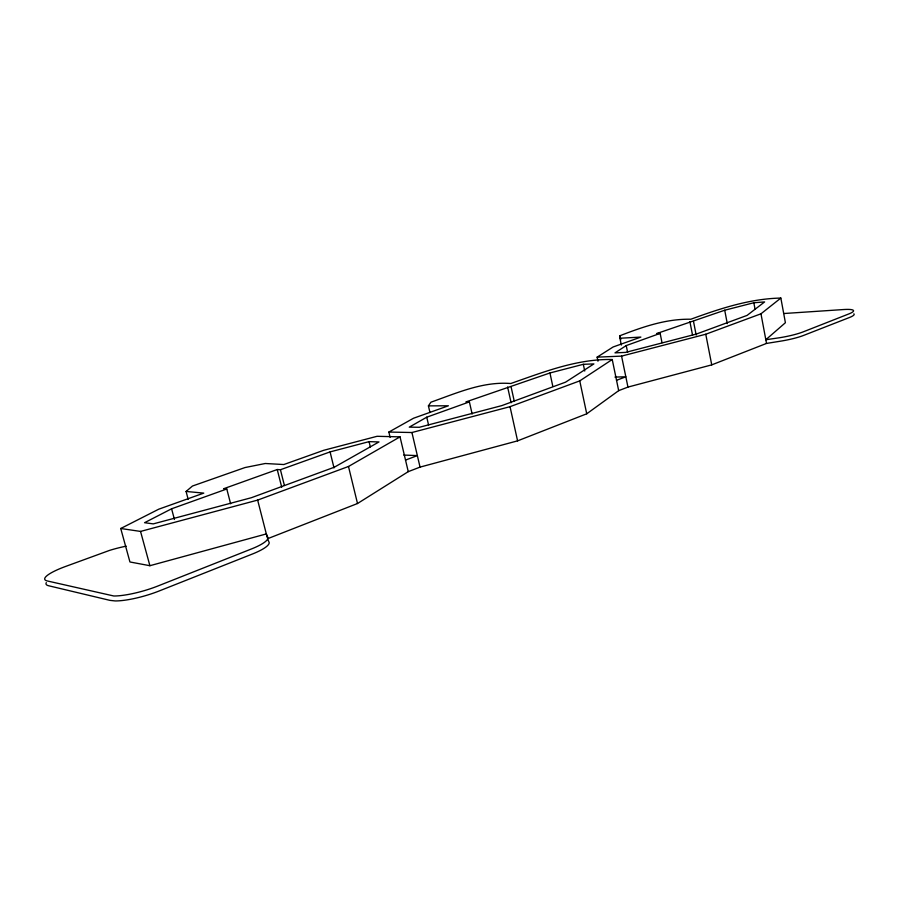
<?xml version="1.0" encoding="UTF-8"?>
<svg xmlns="http://www.w3.org/2000/svg" width="899" height="899" viewBox="0 0 899 899"><rect width="100%" height="100%" fill="white"/><g stroke="black" fill="none" stroke-linecap="round" stroke-linejoin="round"><path stroke-width="1.35" d="M429.958 412.484L428.418 405.876L430.913 402.19C456.737 393.11 482.718 381.288 510.778 383.513C543.535 372.096 577.023 358.768 612.23 359.521L618.681 390.649L586.732 413.798L517.588 440.858L420.047 467.109L408.258 471.649L357.51 503.519L267.554 538.726L269.194 542.614A35.185 7.754 -15.3 0 1 252.484 553.986L158.988 591.048A37.387 8.305 -16.1 0 1 115.196 600.937L110.038 600.386L48.591 585.743A34.881 7.001 -16.2 0 1 46.287 582.619M188.172 499.338L186.082 491.461L192.476 486.022L245.022 467.547L265.272 463.502L283.837 464.536L323.696 450.309L377.063 436.296L400.033 436.858L408.258 471.649M597.97 361.207L597.127 357.15L621.569 356.116L705.76 334.237L760.97 313.807L780.849 298.063L785.4 322.719L765.836 339.732L779.613 337.732A25.565 4.057 -10.8 0 0 803.324 331.81L848.802 313.942A24.947 3.765 -10.5 0 0 843.487 309.548L783.973 313.515M390.121 437.375L388.862 432.059L411.933 432.52L510.025 406.685L579.754 380.884L612.23 359.521M660.147 333.394L626.221 345.576L614.983 352.869L625.614 352.397L696.478 334.012L747.08 315.403L764.611 301.929L753.834 302.749L724.718 310.222L656.551 333.608L660.147 333.394L662.012 342.688M597.127 357.15L613.118 346.98L640.863 337.08L619.939 338.249L619.928 335.732C642.695 326.921 666.092 318.74 690.848 319.235C719.818 308.649 749.744 298.715 780.849 298.063M126.186 546.176A34.05 6.72 -15.9 0 0 109.633 550.368L65.2 566.595A34.904 6.9 -16.2 0 0 47.254 580.945L113.825 595.992A37.41 8.192 -16.1 0 0 157.64 586.103L251.214 549.053A35.207 7.641 -15.2 0 0 267.958 537.782L266.318 533.927L149.897 565.707L129.939 561.976L120.736 528.5L140.547 531.421L257.642 500.102L348.486 466.48L400.033 436.858M469.39 401.887L426.755 417.192L409.281 427.137L419.361 427.283L501.766 405.629L565.538 382.176L593.891 363.915L583.316 364.309L549.941 372.973L465.94 401.909L469.39 401.887L472.144 414.023M388.862 432.059L413.562 418.226L448.387 405.786L428.418 405.876M226.784 488.989L171.585 508.8L144.559 522.701L153.291 523.881L251.428 497.698L334.293 467.222L378.985 441.937L369.062 441.645L330.079 451.905L280.432 469.728L277.24 469.525L223.694 488.719L226.784 488.989L230.638 503.8M120.736 528.5L158.763 509.182L203.781 493.113L186.082 491.461M618.681 390.649L627.952 387.087L711.738 364.87L766.521 343.429L780.253 341.215A25.554 4.113 -10.7 0 0 803.964 335.282L849.431 317.516A24.936 3.821 -10.5 0 0 853.87 313.807M405.516 460.086L417.35 455.613L403.752 455.051M616.534 380.299L625.828 376.793L614.95 377.074M140.547 531.421L149.897 565.707M171.585 508.8L174.44 519.442M257.642 500.102L267.25 537.535M280.432 469.728L284.41 485.494M277.24 469.525L281.724 487.213M330.079 451.905L334.012 467.907M348.486 466.48L357.51 503.519M369.062 441.645L370.343 446.96M411.933 432.52L420.047 467.109M426.755 417.192L428.598 425.137M511.104 386.907L514.307 401.426M507.609 386.986L511.104 402.774M510.025 406.685L517.588 440.858M549.941 372.973L552.84 386.458M579.754 380.884L586.732 413.798M583.316 364.309L584.732 371.029M626.221 345.576L627.614 352.341M619.928 335.732L620.76 339.777M619.939 338.249L621.344 345.059M621.569 356.116L627.952 387.087M693.511 321.426L696.174 335.046M689.893 321.662L692.567 335.248M705.76 334.237L711.738 364.87M724.718 310.222L727.28 323.595M760.97 313.807L766.521 343.429M753.834 302.749L755.093 309.402"/></g></svg>
